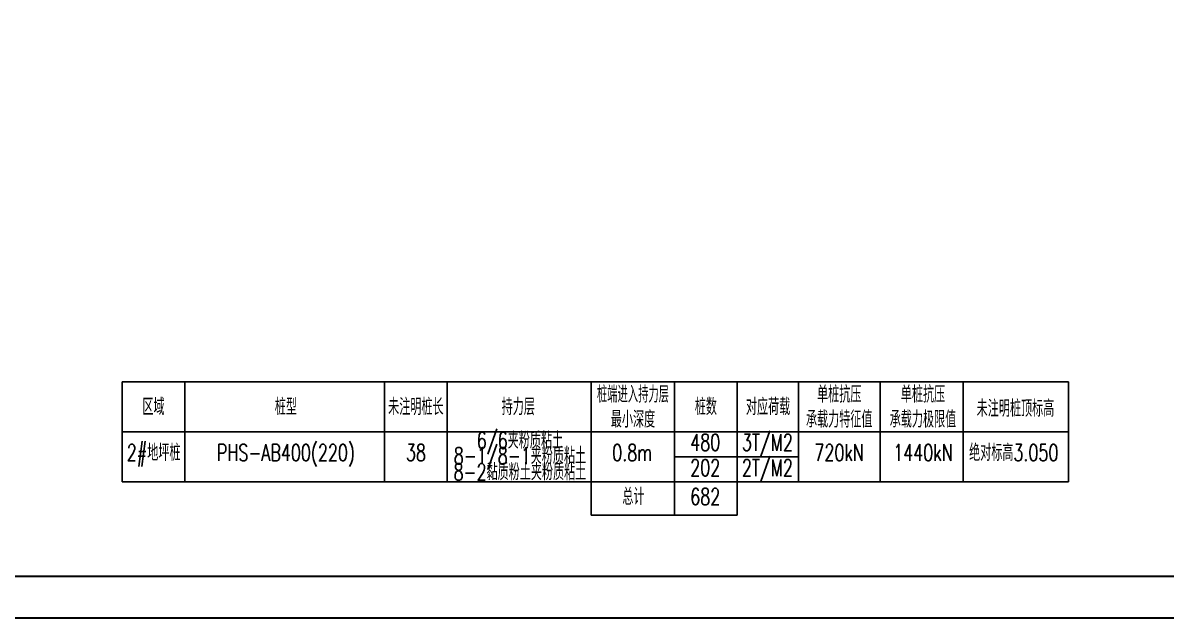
# Model space of a CAD drawing. Extents: x -1201378 to 2367219, y -619313 to 244905.
# Drawn here: x -537371 to -496208, y -96140 to -74665 of the extents above; entities that cross this region are included whole.
import ezdxf
from ezdxf.enums import TextEntityAlignment as Align

# ---------------------------------------------------------------- set-up
doc = ezdxf.new("R2010")
doc.units = 0
doc.header["$LTSCALE"] = 1000
doc.layers.get('0').update_dxf_attribs({"linetype": 'CONTINUOUS'})
doc.layers.get('Defpoints').update_dxf_attribs({"linetype": 'CONTINUOUS'})
doc.layers.add('0-cxFrame', color=155, linetype='CONTINUOUS')
doc.layers.add('S-SGJ', color=21, linetype='CONTINUOUS')
doc.layers.add('0-cxText', color=131, linetype='CONTINUOUS', lineweight=25)
doc.styles.add('cx_tuming', font='simhei.ttf')
doc.styles.add('cx_tuqian1', font='')
doc.styles.add('SS1', font='tj-romans1.shx', dxfattribs={"width": 0.7, "bigfont": 'tj-hztxt1.shx'})
doc.styles.add('黑体', font='simhei.ttf', dxfattribs={"width": 0.8})
doc.styles.get('cx_tuqian1').set_extended_font_data('SimSun')

# ---------------------------------------------------------------- blocks, each defined once
blk = doc.blocks.new('TK22.A0 L(Dragon)')
at = {"layer": '0-cxFrame', "color": 7, "const_width": 0.5}
blk.add_lwpolyline([(0, 0), (-1486, 0), (-1486, 841), (0, 841)], close=True, dxfattribs=at)
at = {"layer": '0-cxFrame', "const_width": 0.5}
blk.add_lwpolyline([(-80, 10), (-1466, 10), (-1466, 831), (-80, 831)], close=True, dxfattribs=at)
at = {"style": '黑体', "flags": 4}
blk.add_attdef('图幅', text='', height=3.3, dxfattribs=at).set_placement((-40, 3), align=Align.RIGHT)
at = {"layer": '0-cxText', "flags": 4}
for tag, height, style, p in [('建设单位', 3.5, 'cx_tuming', (-45, 240)), ('项目名称', 3.5, 'cx_tuming', (-45, 210)), ('子项名称', 3.5, 'cx_tuming', (-45, 180)), ('工程编号', 3.3, 'cx_tuqian1', (-35, 165)), ('图名1', 3.5, 'cx_tuming', (-45, 87)), ('图名2', 3.5, 'cx_tuming', (-45, 79)), ('图名3', 3.5, 'cx_tuming', (-45, 71)), ('出图日期', 3.3, 'cx_tuqian1', (-39, 60)), ('专业', 3.3, 'cx_tuqian1', (-55, 52)), ('图号', 3.3, 'cx_tuqian1', (-55, 44)), ('版次', 3.3, 'cx_tuqian1', (-20, 44))]:
    blk.add_attdef(tag, text='', height=height, dxfattribs=dict(at, style=style)).set_placement(p, align=Align.MIDDLE)
at = {"layer": 'Defpoints', "color": 6, "flags": 4}
for tag, height, style, p in [('tufu', 3.3, '黑体', (-12, 12)), ('dwfname', 4, 'cx_tuqian1', (-80, 3))]:
    blk.add_attdef(tag, text='', height=height, dxfattribs=dict(at, style=style)).set_placement(p, align=Align.RIGHT)

msp = doc.modelspace()

# ---------------------------------------------------------------- linework, layer by layer
at = {"layer": 'S-SGJ'}
for p, q in [((-533794.1, -87592.4), (-499720.2, -87592.4)), ((-533794.1, -87592.4), (-533794.1, -91192.4)), ((-531544.1, -87592.4), (-531544.1, -91192.4)), ((-524347.1, -87592.4), (-524347.1, -91192.4)), ((-522097.1, -87592.4), (-522097.1, -91192.4)), ((-516904.1, -87592.4), (-516904.1, -92392.4)), ((-513904.1, -87592.4), (-513904.1, -92392.4)), ((-511654.1, -87592.4), (-511654.1, -92392.4)), ((-509448.4, -87592.4), (-509448.4, -91192.4)), ((-506510.2, -87592.4), (-506510.2, -91192.4)), ((-503510.2, -87592.4), (-503510.2, -91192.4)), ((-499720.2, -87592.4), (-499720.2, -91192.4)), ((-533794.1, -89392.4), (-499720.2, -89392.4)), ((-513904.1, -90292.4), (-509448.4, -90292.4)), ((-533794.1, -91192.4), (-499720.2, -91192.4)), ((-516904.1, -92392.4), (-511654.1, -92392.4))]:
    msp.add_line(p, q, dxfattribs=at)

# ---------------------------------------------------------------- block references
at = {"layer": '0-cxFrame', "xscale": 150, "yscale": 150, "zscale": 150}
msp.add_blockref('TK22.A0 L(Dragon)', (-350573.1, -96102.2), dxfattribs=at)

# ---------------------------------------------------------------- texts
at = {"layer": 'S-SGJ', "style": 'SS1'}
for s, width, p in [('单桩抗压', 0.7, (-507978.7, -88342.4)), ('单桩抗压', 0.7, (-504963, -88342.4)), ('桩端进入持力层', 0.65, (-515404.1, -88342.4)), ('区域', 0.7, (-532669.1, -88792.4)), ('桩型', 0.7, (-527901.7, -88792.4)), ('未注明桩长', 0.7, (-523222.1, -88792.4)), ('持力层', 0.7, (-519532.9, -88792.4)), ('桩数', 0.7, (-512779.1, -88792.4)), ('对应荷载', 0.7, (-510539.1, -88792.4)), ('未注明桩顶标高', 0.7, (-501633, -88852.4)), ('最小深度', 0.7, (-515404.1, -89242.4)), ('承载力特征值', 0.7, (-507978.7, -89242.4)), ('承载力极限值', 0.7, (-504963, -89242.4)), ('6/6夹粉质粘土', 0.7, (-519475.4, -90001.2)), ('2#地坪桩', 0.7, (-532662.6, -90442.4)), ('PHS-AB400(220)', 0.7, (-527901.7, -90442.4)), ('480', 0.7, (-512803.2, -90072.3)), ('3T/M2', 0.7, (-510563.2, -90072.3)), ('38', 0.7, (-523222.1, -90442.4)), ('8-1/8-1夹粉质粘土', 0.7, (-519475.4, -90554)), ('0.8m', 0.7, (-515428.8, -90442.4)), ('720kN', 0.7, (-507978.7, -90442.4)), ('1440kN', 0.7, (-504963, -90442.4)), ('绝对标高3.050', 0.7, (-501693, -90442.4)), ('8-2黏质粉土夹粉质粘土', 0.7, (-519475.4, -91138.2)), ('202', 0.7, (-512803.2, -90984.5)), ('2T/M2', 0.7, (-510563.2, -90984.5)), ('总计', 0.7, (-515388.1, -92028.6)), ('682', 0.7, (-512803.2, -92028.6))]:
    msp.add_text(s, height=600, dxfattribs=dict(at, width=width)).set_placement(p, align=Align.CENTER)

doc.saveas('drawing.dxf')
